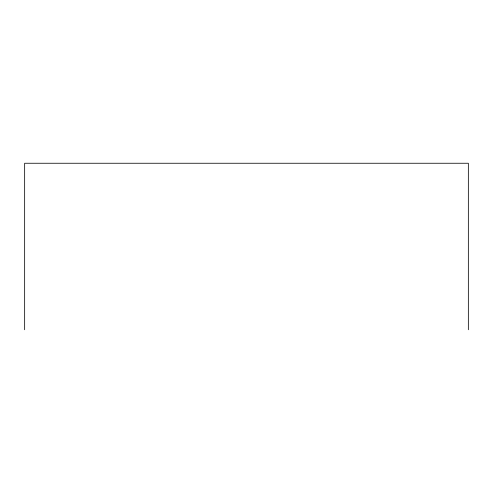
<?xml version="1.0" encoding="UTF-8"?>
<svg xmlns="http://www.w3.org/2000/svg" width="493" height="493" viewBox="0 0 493 493"><rect width="100%" height="100%" fill="white"/><g stroke="black" fill="none" stroke-linecap="round" stroke-linejoin="round"><path stroke-width="0.74" d="M468.35 329.749L468.35 163.251L24.65 163.251L24.65 329.749"/></g></svg>
